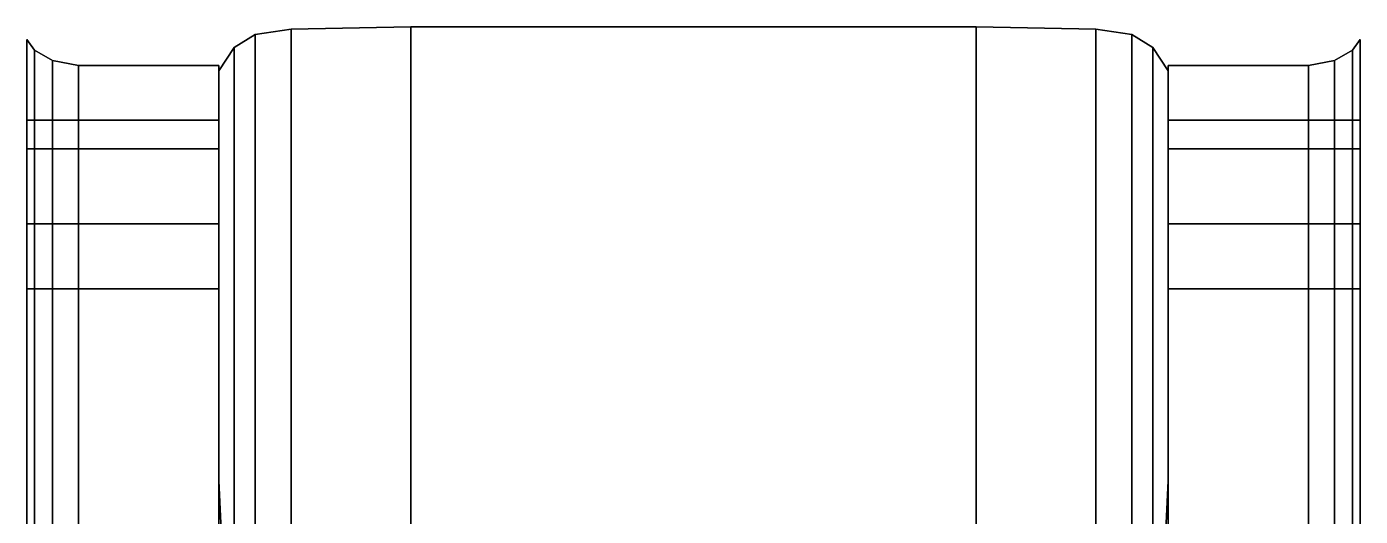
# Model space of a CAD drawing. Extents: x -2.6 to 2.6, y -14.1 to 12.1.
# Drawn here: x -2.57 to 2.57, y 10.25 to 12.14 of the extents above; entities that cross this region are included whole.
import ezdxf

# ---------------------------------------------------------------- set-up
doc = ezdxf.new("R2010")
doc.units = 0
doc.layers.add('HULL-OPEN', color=7, linetype='CONTINUOUS')

msp = doc.modelspace()

# ---------------------------------------------------------------- linework, layer by layer
at = {"layer": 'HULL-OPEN'}
for points in [[(-1.55, 12.13, 0.9200000000000141), (-1.090000000000006, 12.14, 0.9000000000000039), (-1.090000000000006, 10.20000000000001, 0.9000000000000039), (-1.55, 10.20000000000001, 0.9200000000000141)], [(-1.55, 10.20000000000001, 0.9200000000000141), (-1.090000000000006, 10.20000000000001, 0.9000000000000039), (-1.090000000000006, 12.14, 0.9000000000000039), (-1.55, 12.13, 0.9200000000000141)], [(-1.090000000000006, 12.14, 0.9000000000000039), (1.090000000000006, 12.14, 0.9000000000000039), (1.090000000000006, 10.20000000000001, 0.9000000000000039), (-1.090000000000006, 10.20000000000001, 0.9000000000000039)], [(1.090000000000006, 12.14, 0.9000000000000039), (-1.090000000000006, 12.14, 0.9000000000000039), (-1.090000000000006, 10.20000000000001, 0.9000000000000039), (1.090000000000006, 10.20000000000001, 0.9000000000000039)], [(1.55, 10.20000000000001, 0.9200000000000141), (1.090000000000006, 10.20000000000001, 0.9000000000000039), (1.090000000000006, 12.14, 0.9000000000000039), (1.55, 12.13, 0.9200000000000141)], [(1.55, 12.13, 0.9200000000000141), (1.090000000000006, 12.14, 0.9000000000000039), (1.090000000000006, 10.20000000000001, 0.9000000000000039), (1.55, 10.20000000000001, 0.9200000000000141)], [(-2.569999999999998, 11.78000000000001, 1.21), (-2.569999999999998, 11.78000000000001, 0.7999999999999972), (-2.569999999999998, 12.09, 0.9399999999999977)], [(-2.569999999999998, 12.09, 0.9399999999999977), (-2.569999999999998, 12.09, 0.9399999999999977), (-2.569999999999998, 11.78000000000001, 0.7999999999999972), (-2.569999999999998, 11.78000000000001, 1.21)], [(-2.539999999999999, 11.78000000000001, 1.289999999999999), (-2.569999999999998, 11.78000000000001, 1.21), (-2.569999999999998, 12.09, 0.9399999999999977), (-2.539999999999999, 12.05, 1.019999999999997)], [(-2.539999999999999, 12.05, 1.019999999999997), (-2.569999999999998, 12.09, 0.9399999999999977), (-2.569999999999998, 11.78000000000001, 1.21), (-2.539999999999999, 11.78000000000001, 1.289999999999999)], [(-1.770000000000006, 12.06, 1.020000000000008), (-1.69, 12.11, 0.9500000000000152), (-1.69, 10.20000000000001, 0.9500000000000152), (-1.770000000000006, 10.20000000000001, 1.020000000000008)], [(-1.770000000000005, 10.20000000000001, 1.020000000000008), (-1.69, 10.20000000000001, 0.9500000000000152), (-1.69, 12.11, 0.9500000000000152), (-1.770000000000005, 12.06, 1.020000000000008)], [(-1.69, 12.11, 0.9500000000000152), (-1.55, 12.13, 0.9200000000000141), (-1.55, 10.20000000000001, 0.9200000000000141), (-1.69, 10.20000000000001, 0.9500000000000152)], [(-1.69, 10.20000000000001, 0.9500000000000152), (-1.55, 10.20000000000001, 0.9200000000000141), (-1.55, 12.13, 0.9200000000000141), (-1.69, 12.11, 0.9500000000000152)], [(1.69, 10.20000000000001, 0.9500000000000152), (1.55, 10.20000000000001, 0.9200000000000141), (1.55, 12.13, 0.9200000000000141), (1.69, 12.11, 0.9500000000000152)], [(1.69, 12.11, 0.9500000000000152), (1.55, 12.13, 0.9200000000000141), (1.55, 10.20000000000001, 0.9200000000000141), (1.69, 10.20000000000001, 0.9500000000000152)], [(1.770000000000005, 10.20000000000001, 1.020000000000008), (1.69, 10.20000000000001, 0.9500000000000152), (1.69, 12.11, 0.9500000000000152), (1.770000000000005, 12.06, 1.020000000000008)], [(1.770000000000006, 12.06, 1.020000000000008), (1.69, 12.11, 0.9500000000000152), (1.69, 10.20000000000001, 0.9500000000000152), (1.770000000000006, 10.20000000000001, 1.020000000000008)], [(2.539999999999999, 11.78000000000001, 1.289999999999999), (2.569999999999998, 11.78000000000001, 1.21), (2.569999999999998, 12.09, 0.9399999999999977), (2.539999999999999, 12.05, 1.019999999999997)], [(2.539999999999999, 12.05, 1.019999999999997), (2.569999999999998, 12.09, 0.9399999999999977), (2.569999999999998, 11.78000000000001, 1.21), (2.539999999999999, 11.78000000000001, 1.289999999999999)], [(2.569999999999998, 11.78000000000001, 1.21), (2.569999999999998, 11.78000000000001, 0.7999999999999972), (2.569999999999998, 12.09, 0.9399999999999977)], [(2.569999999999998, 12.09, 0.9399999999999977), (2.569999999999998, 12.09, 0.9399999999999977), (2.569999999999998, 11.78000000000001, 0.7999999999999972), (2.569999999999998, 11.78000000000001, 1.21)], [(-2.469999999999999, 12.01, 1.099999999999997), (-2.539999999999999, 12.05, 1.019999999999997), (-2.539999999999999, 11.78000000000001, 1.289999999999999), (-2.469999999999999, 11.78000000000001, 1.369999999999997)], [(-2.469999999999999, 11.78000000000001, 1.369999999999997), (-2.539999999999999, 11.78000000000001, 1.289999999999999), (-2.539999999999999, 12.05, 1.019999999999997), (-2.469999999999999, 12.01, 1.099999999999997)], [(-1.830000000000001, 11.97, 1.180000000000005), (-1.770000000000006, 12.06, 1.020000000000008), (-1.770000000000006, 10.20000000000001, 1.020000000000008), (-1.830000000000001, 10.20000000000001, 1.180000000000005)], [(-1.83, 10.20000000000001, 1.180000000000005), (-1.770000000000005, 10.20000000000001, 1.020000000000008), (-1.770000000000005, 12.06, 1.020000000000008), (-1.83, 11.96999999999999, 1.180000000000005)], [(1.83, 10.20000000000001, 1.180000000000005), (1.770000000000005, 10.20000000000001, 1.020000000000008), (1.770000000000005, 12.06, 1.020000000000008), (1.83, 11.97, 1.180000000000005)], [(1.830000000000001, 11.96999999999999, 1.180000000000005), (1.770000000000006, 12.06, 1.020000000000008), (1.770000000000006, 10.20000000000001, 1.020000000000008), (1.830000000000001, 10.20000000000001, 1.180000000000005)], [(2.469999999999999, 11.78000000000001, 1.369999999999997), (2.539999999999999, 11.78000000000001, 1.289999999999999), (2.539999999999999, 12.05, 1.019999999999997), (2.469999999999999, 12.01, 1.099999999999997)], [(2.469999999999999, 12.01, 1.099999999999997), (2.539999999999999, 12.05, 1.019999999999997), (2.539999999999999, 11.78000000000001, 1.289999999999999), (2.469999999999999, 11.78000000000001, 1.369999999999997)], [(-2.369999999999999, 11.78000000000001, 1.410000000000003), (-2.469999999999999, 11.78000000000001, 1.369999999999997), (-2.469999999999999, 12.01, 1.099999999999997), (-2.369999999999999, 11.99, 1.139999999999998)], [(-2.369999999999999, 11.99, 1.139999999999998), (-2.469999999999999, 12.01, 1.099999999999997), (-2.469999999999999, 11.78000000000001, 1.369999999999997), (-2.369999999999999, 11.78000000000001, 1.410000000000003)], [(-1.829999999999997, 11.99, 1.139999999999998), (-2.369999999999999, 11.99, 1.139999999999998), (-2.369999999999999, 11.78000000000001, 1.410000000000003), (-1.829999999999997, 11.78000000000001, 1.410000000000003)], [(-1.829999999999997, 11.78000000000001, 1.410000000000003), (-2.369999999999999, 11.78000000000001, 1.410000000000003), (-2.369999999999999, 11.99, 1.139999999999998), (-1.829999999999997, 11.99, 1.139999999999998)], [(1.829999999999997, 11.78000000000001, 1.410000000000003), (2.369999999999999, 11.78000000000001, 1.410000000000003), (2.369999999999999, 11.99, 1.139999999999998), (1.829999999999997, 11.99, 1.139999999999998)], [(1.829999999999997, 11.99, 1.139999999999998), (2.369999999999999, 11.99, 1.139999999999998), (2.369999999999999, 11.78000000000001, 1.410000000000003), (1.829999999999997, 11.78000000000001, 1.410000000000003)], [(2.369999999999999, 11.99, 1.139999999999998), (2.469999999999999, 12.01, 1.099999999999997), (2.469999999999999, 11.78000000000001, 1.369999999999997), (2.369999999999999, 11.78000000000001, 1.410000000000003)], [(2.369999999999999, 11.78000000000001, 1.410000000000003), (2.469999999999999, 11.78000000000001, 1.369999999999997), (2.469999999999999, 12.01, 1.099999999999997), (2.369999999999999, 11.99, 1.139999999999998)], [(-1.830000000000001, 11.66, 1.640000000000013), (-1.830000000000001, 11.97, 1.180000000000005), (-1.830000000000001, 10.20000000000001, 1.180000000000005), (-1.830000000000001, 10.20000000000001, 1.640000000000013)], [(-1.83, 10.20000000000001, 1.640000000000013), (-1.83, 10.20000000000001, 1.180000000000005), (-1.83, 11.96999999999999, 1.180000000000005), (-1.83, 11.66, 1.640000000000013)], [(1.83, 10.20000000000001, 1.640000000000013), (1.83, 10.20000000000001, 1.180000000000005), (1.83, 11.97, 1.180000000000005), (1.83, 11.66, 1.640000000000013)], [(1.830000000000001, 11.66, 1.640000000000013), (1.830000000000001, 11.96999999999999, 1.180000000000005), (1.830000000000001, 10.20000000000001, 1.180000000000005), (1.830000000000001, 10.20000000000001, 1.640000000000013)], [(-2.539999999999999, 11.78000000000001, 1.289999999999997), (-2.569999999999998, 11.78000000000001, 1.209999999999997), (-2.569999999999998, 11.67000000000001, 1.32), (-2.539999999999999, 11.67000000000001, 1.399999999999998)], [(-2.539999999999999, 11.67000000000001, 1.399999999999998), (-2.569999999999998, 11.67000000000001, 1.32), (-2.569999999999998, 11.78000000000001, 1.209999999999997), (-2.539999999999999, 11.78000000000001, 1.289999999999997)], [(-2.569999999999998, 11.78000000000001, 1.209999999999997), (-2.569999999999998, 11.78000000000001, 0.7999999999999972), (-2.569999999999998, 11.67000000000001, 0.7699999999999978), (-2.569999999999998, 11.67000000000001, 1.32)], [(-2.569999999999998, 11.67000000000001, 1.32), (-2.569999999999998, 11.67000000000001, 0.7699999999999978), (-2.569999999999998, 11.78000000000001, 0.7999999999999972), (-2.569999999999998, 11.78000000000001, 1.209999999999997)], [(-2.469999999999999, 11.67000000000001, 1.479999999999996), (-2.539999999999999, 11.67000000000001, 1.399999999999998), (-2.539999999999999, 11.78000000000001, 1.289999999999997), (-2.469999999999999, 11.78000000000001, 1.369999999999997)], [(-2.469999999999999, 11.78000000000001, 1.369999999999997), (-2.539999999999999, 11.78000000000001, 1.289999999999997), (-2.539999999999999, 11.67000000000001, 1.399999999999998), (-2.469999999999999, 11.67000000000001, 1.479999999999996)], [(-2.369999999999999, 11.78000000000001, 1.409999999999998), (-2.469999999999999, 11.78000000000001, 1.369999999999997), (-2.469999999999999, 11.67000000000001, 1.479999999999996), (-2.369999999999999, 11.67000000000001, 1.520000000000003)], [(-2.369999999999999, 11.67000000000001, 1.520000000000003), (-2.469999999999999, 11.67000000000001, 1.479999999999996), (-2.469999999999999, 11.78000000000001, 1.369999999999997), (-2.369999999999999, 11.78000000000001, 1.409999999999998)], [(-1.829999999999997, 11.78000000000001, 1.409999999999998), (-2.369999999999999, 11.78000000000001, 1.409999999999998), (-2.369999999999999, 11.67000000000001, 1.520000000000003), (-1.829999999999997, 11.67000000000001, 1.520000000000003)], [(-1.829999999999997, 11.67000000000001, 1.520000000000003), (-2.369999999999999, 11.67000000000001, 1.520000000000003), (-2.369999999999999, 11.78000000000001, 1.409999999999998), (-1.829999999999997, 11.78000000000001, 1.409999999999998)], [(1.829999999999997, 11.67000000000001, 1.520000000000003), (2.369999999999999, 11.67000000000001, 1.520000000000003), (2.369999999999999, 11.78000000000001, 1.409999999999998), (1.829999999999997, 11.78000000000001, 1.409999999999998)], [(1.829999999999997, 11.78000000000001, 1.409999999999998), (2.369999999999999, 11.78000000000001, 1.409999999999998), (2.369999999999999, 11.67000000000001, 1.520000000000003), (1.829999999999997, 11.67000000000001, 1.520000000000003)], [(2.369999999999999, 11.78000000000001, 1.409999999999998), (2.469999999999999, 11.78000000000001, 1.369999999999997), (2.469999999999999, 11.67000000000001, 1.479999999999996), (2.369999999999999, 11.67000000000001, 1.520000000000003)], [(2.369999999999999, 11.67000000000001, 1.520000000000003), (2.469999999999999, 11.67000000000001, 1.479999999999996), (2.469999999999999, 11.78000000000001, 1.369999999999997), (2.369999999999999, 11.78000000000001, 1.409999999999998)], [(2.469999999999999, 11.67000000000001, 1.479999999999996), (2.539999999999999, 11.67000000000001, 1.399999999999998), (2.539999999999999, 11.78000000000001, 1.289999999999997), (2.469999999999999, 11.78000000000001, 1.369999999999997)], [(2.469999999999999, 11.78000000000001, 1.369999999999997), (2.539999999999999, 11.78000000000001, 1.289999999999997), (2.539999999999999, 11.67000000000001, 1.399999999999998), (2.469999999999999, 11.67000000000001, 1.479999999999996)], [(2.539999999999999, 11.67000000000001, 1.399999999999998), (2.569999999999998, 11.67000000000001, 1.32), (2.569999999999998, 11.78000000000001, 1.209999999999997), (2.539999999999999, 11.78000000000001, 1.289999999999997)], [(2.539999999999999, 11.78000000000001, 1.289999999999997), (2.569999999999998, 11.78000000000001, 1.209999999999997), (2.569999999999998, 11.67000000000001, 1.32), (2.539999999999999, 11.67000000000001, 1.399999999999998)], [(2.569999999999998, 11.67000000000001, 1.32), (2.569999999999998, 11.67000000000001, 0.7699999999999978), (2.569999999999998, 11.78000000000001, 0.7999999999999972), (2.569999999999998, 11.78000000000001, 1.209999999999997)], [(2.569999999999998, 11.78000000000001, 1.209999999999997), (2.569999999999998, 11.78000000000001, 0.7999999999999972), (2.569999999999998, 11.67000000000001, 0.7699999999999978), (2.569999999999998, 11.67000000000001, 1.32)], [(-2.539999999999999, 11.38, 1.539999999999999), (-2.569999999999998, 11.38, 1.46), (-2.569999999999998, 11.67000000000001, 1.319999999999998), (-2.539999999999999, 11.67000000000001, 1.399999999999998)], [(-2.539999999999999, 11.67000000000001, 1.399999999999998), (-2.569999999999998, 11.67000000000001, 1.319999999999998), (-2.569999999999998, 11.38, 1.46), (-2.539999999999999, 11.38, 1.539999999999999)], [(-2.569999999999998, 11.38, 1.46), (-2.569999999999998, 11.38, 0.6999999999999976), (-2.569999999999998, 11.67000000000001, 0.7699999999999978), (-2.569999999999998, 11.67000000000001, 1.319999999999998)], [(-2.569999999999998, 11.67000000000001, 1.319999999999998), (-2.569999999999998, 11.67000000000001, 0.7699999999999978), (-2.569999999999998, 11.38, 0.6999999999999976), (-2.569999999999998, 11.38, 1.46)], [(-2.569999999999998, 11.29952614379085, 0.6774673202614352), (-2.569999999999998, 11.67000000000001, 0.5599999999999988), (-2.569999999999998, 11.65, 0.4499999999999976), (-2.569999999999998, 11.13, 0.6299999999999973)], [(-2.569999999999998, 11.13, 0.6299999999999973), (-2.569999999999998, 11.65, 0.4499999999999976), (-2.569999999999998, 11.67000000000001, 0.5599999999999988), (-2.569999999999998, 11.29952614379085, 0.6774673202614352)], [(-2.469999999999999, 11.38, 1.619999999999997), (-2.539999999999999, 11.38, 1.539999999999999), (-2.539999999999999, 11.67000000000001, 1.399999999999998), (-2.469999999999999, 11.67000000000001, 1.479999999999998)], [(-2.469999999999999, 11.67000000000001, 1.479999999999998), (-2.539999999999999, 11.67000000000001, 1.399999999999998), (-2.539999999999999, 11.38, 1.539999999999999), (-2.469999999999999, 11.38, 1.619999999999997)], [(-2.369999999999999, 11.67000000000001, 1.519999999999997), (-2.469999999999999, 11.67000000000001, 1.479999999999998), (-2.469999999999999, 11.38, 1.619999999999997), (-2.369999999999999, 11.38, 1.660000000000003)], [(-2.369999999999999, 11.38, 1.660000000000003), (-2.469999999999999, 11.38, 1.619999999999997), (-2.469999999999999, 11.67000000000001, 1.479999999999998), (-2.369999999999999, 11.67000000000001, 1.519999999999997)], [(-1.829999999999997, 11.38, 1.660000000000003), (-2.369999999999999, 11.38, 1.660000000000003), (-2.369999999999999, 11.67000000000001, 1.519999999999997), (-1.829999999999997, 11.67000000000001, 1.519999999999997)], [(-1.829999999999997, 11.67000000000001, 1.519999999999997), (-2.369999999999999, 11.67000000000001, 1.519999999999997), (-2.369999999999999, 11.38, 1.660000000000003), (-1.829999999999997, 11.38, 1.660000000000003)], [(1.829999999999997, 11.38, 1.660000000000003), (2.369999999999999, 11.38, 1.660000000000003), (2.369999999999999, 11.67000000000001, 1.519999999999997), (1.829999999999997, 11.67000000000001, 1.519999999999997)], [(1.829999999999997, 11.67000000000001, 1.519999999999997), (2.369999999999999, 11.67000000000001, 1.519999999999997), (2.369999999999999, 11.38, 1.660000000000003), (1.829999999999997, 11.38, 1.660000000000003)], [(2.369999999999999, 11.67000000000001, 1.519999999999997), (2.469999999999999, 11.67000000000001, 1.479999999999998), (2.469999999999999, 11.38, 1.619999999999997), (2.369999999999999, 11.38, 1.660000000000003)], [(2.369999999999999, 11.38, 1.660000000000003), (2.469999999999999, 11.38, 1.619999999999997), (2.469999999999999, 11.67000000000001, 1.479999999999998), (2.369999999999999, 11.67000000000001, 1.519999999999997)], [(2.469999999999999, 11.38, 1.619999999999997), (2.539999999999999, 11.38, 1.539999999999999), (2.539999999999999, 11.67000000000001, 1.399999999999998), (2.469999999999999, 11.67000000000001, 1.479999999999998)], [(2.469999999999999, 11.67000000000001, 1.479999999999998), (2.539999999999999, 11.67000000000001, 1.399999999999998), (2.539999999999999, 11.38, 1.539999999999999), (2.469999999999999, 11.38, 1.619999999999997)], [(2.539999999999999, 11.67000000000001, 1.399999999999998), (2.569999999999998, 11.67000000000001, 1.319999999999998), (2.569999999999998, 11.38, 1.46), (2.539999999999999, 11.38, 1.539999999999999)], [(2.539999999999999, 11.38, 1.539999999999999), (2.569999999999998, 11.38, 1.46), (2.569999999999998, 11.67000000000001, 1.319999999999998), (2.539999999999999, 11.67000000000001, 1.399999999999998)], [(2.569999999999998, 11.13, 0.6299999999999973), (2.569999999999998, 11.65, 0.4499999999999976), (2.569999999999998, 11.67000000000001, 0.5599999999999988), (2.569999999999998, 11.29952614379085, 0.6774673202614352)], [(2.569999999999998, 11.29952614379085, 0.6774673202614352), (2.569999999999998, 11.67000000000001, 0.5599999999999988), (2.569999999999998, 11.65, 0.4499999999999976), (2.569999999999998, 11.13, 0.6299999999999973)], [(2.569999999999998, 11.38, 1.46), (2.569999999999998, 11.38, 0.6999999999999976), (2.569999999999998, 11.67000000000001, 0.7699999999999978), (2.569999999999998, 11.67000000000001, 1.319999999999998)], [(2.569999999999998, 11.67000000000001, 1.319999999999998), (2.569999999999998, 11.67000000000001, 0.7699999999999978), (2.569999999999998, 11.38, 0.6999999999999976), (2.569999999999998, 11.38, 1.46)], [(-1.830000000000001, 11.37, 2.100000000000006), (-1.830000000000001, 11.66, 1.640000000000013), (-1.830000000000001, 10.20000000000001, 1.693395061728393), (-1.830000000000001, 10.20000000000001, 2.100000000000006)], [(-1.83, 10.20000000000001, 2.100000000000006), (-1.83, 10.20000000000001, 1.640000000000013), (-1.83, 11.66, 1.640000000000013), (-1.83, 11.37, 2.100000000000006)], [(1.83, 10.20000000000001, 2.100000000000006), (1.83, 10.20000000000001, 1.640000000000013), (1.83, 11.66, 1.640000000000013), (1.83, 11.37, 2.100000000000006)], [(1.830000000000001, 11.37, 2.100000000000006), (1.830000000000001, 11.66, 1.640000000000013), (1.830000000000001, 10.20000000000001, 1.693395061728393), (1.830000000000001, 10.20000000000001, 2.100000000000006)], [(-2.539999999999999, 11.38, 1.539999999999997), (-2.569999999999998, 11.38, 1.459999999999997), (-2.569999999999998, 11.13, 1.48), (-2.539999999999999, 11.13, 1.559999999999998)], [(-2.539999999999999, 11.13, 1.559999999999998), (-2.569999999999998, 11.13, 1.48), (-2.569999999999998, 11.38, 1.459999999999997), (-2.539999999999999, 11.38, 1.539999999999997)], [(-2.569999999999998, 11.13, 1.48), (-2.569999999999998, 11.13, 0.6299999999999973), (-2.569999999999998, 11.38, 0.6999999999999976), (-2.569999999999998, 11.38, 1.46)], [(-2.569999999999998, 11.38, 1.46), (-2.569999999999998, 11.38, 0.6999999999999976), (-2.569999999999998, 11.13, 0.6299999999999973), (-2.569999999999998, 11.13, 1.48)], [(-2.469999999999999, 11.13, 1.639999999999997), (-2.539999999999999, 11.13, 1.559999999999998), (-2.539999999999999, 11.38, 1.539999999999997), (-2.469999999999999, 11.38, 1.619999999999997)], [(-2.469999999999999, 11.38, 1.619999999999997), (-2.539999999999999, 11.38, 1.539999999999997), (-2.539999999999999, 11.13, 1.559999999999998), (-2.469999999999999, 11.13, 1.639999999999997)], [(-2.369999999999999, 11.38, 1.659999999999998), (-2.469999999999999, 11.38, 1.619999999999997), (-2.469999999999999, 11.13, 1.639999999999997), (-2.369999999999999, 11.13, 1.680000000000003)], [(-2.369999999999999, 11.13, 1.680000000000003), (-2.469999999999999, 11.13, 1.639999999999997), (-2.469999999999999, 11.38, 1.619999999999997), (-2.369999999999999, 11.38, 1.659999999999998)], [(-1.829999999999997, 11.13, 1.680000000000003), (-2.369999999999999, 11.13, 1.680000000000003), (-2.369999999999999, 11.38, 1.659999999999998), (-1.829999999999997, 11.38, 1.659999999999998)], [(-1.829999999999997, 11.38, 1.659999999999998), (-2.369999999999999, 11.38, 1.659999999999998), (-2.369999999999999, 11.13, 1.680000000000003), (-1.829999999999997, 11.13, 1.680000000000003)], [(-1.830000000000001, 10.39, 3.58000000000001), (-1.830000000000001, 11.37, 2.100000000000006), (-1.830000000000001, 10.20000000000001, 2.100000000000006), (-1.830000000000001, 10.20000000000001, 3.58000000000001)], [(-1.83, 10.20000000000001, 3.58000000000001), (-1.83, 10.20000000000001, 2.100000000000006), (-1.83, 11.37, 2.100000000000006), (-1.83, 10.39, 3.58000000000001)], [(1.829999999999997, 11.38, 1.659999999999998), (2.369999999999999, 11.38, 1.659999999999998), (2.369999999999999, 11.13, 1.680000000000003), (1.829999999999997, 11.13, 1.680000000000003)], [(1.829999999999997, 11.13, 1.680000000000003), (2.369999999999999, 11.13, 1.680000000000003), (2.369999999999999, 11.38, 1.659999999999998), (1.829999999999997, 11.38, 1.659999999999998)], [(1.83, 10.20000000000001, 3.58000000000001), (1.83, 10.20000000000001, 2.100000000000006), (1.83, 11.37, 2.100000000000006), (1.83, 10.39, 3.58000000000001)], [(1.830000000000001, 10.39, 3.58000000000001), (1.830000000000001, 11.37, 2.100000000000006), (1.830000000000001, 10.20000000000001, 2.100000000000006), (1.830000000000001, 10.20000000000001, 3.58000000000001)], [(2.369999999999999, 11.13, 1.680000000000003), (2.469999999999999, 11.13, 1.639999999999997), (2.469999999999999, 11.38, 1.619999999999997), (2.369999999999999, 11.38, 1.659999999999998)], [(2.369999999999999, 11.38, 1.659999999999998), (2.469999999999999, 11.38, 1.619999999999997), (2.469999999999999, 11.13, 1.639999999999997), (2.369999999999999, 11.13, 1.680000000000003)], [(2.469999999999999, 11.38, 1.619999999999997), (2.539999999999999, 11.38, 1.539999999999997), (2.539999999999999, 11.13, 1.559999999999998), (2.469999999999999, 11.13, 1.639999999999997)], [(2.469999999999999, 11.13, 1.639999999999997), (2.539999999999999, 11.13, 1.559999999999998), (2.539999999999999, 11.38, 1.539999999999997), (2.469999999999999, 11.38, 1.619999999999997)], [(2.539999999999999, 11.13, 1.559999999999998), (2.569999999999998, 11.13, 1.48), (2.569999999999998, 11.38, 1.459999999999997), (2.539999999999999, 11.38, 1.539999999999997)], [(2.539999999999999, 11.38, 1.539999999999997), (2.569999999999998, 11.38, 1.459999999999997), (2.569999999999998, 11.13, 1.48), (2.539999999999999, 11.13, 1.559999999999998)], [(2.569999999999998, 11.13, 1.48), (2.569999999999998, 11.13, 0.6299999999999973), (2.569999999999998, 11.38, 0.6999999999999976), (2.569999999999998, 11.38, 1.46)], [(2.569999999999998, 11.38, 1.46), (2.569999999999998, 11.38, 0.6999999999999976), (2.569999999999998, 11.13, 0.6299999999999973), (2.569999999999998, 11.13, 1.48)], [(-2.569999999999998, 6.270000000000008, 1.55), (-2.569999999999998, 6.270000000000008, 0.3999999999999986), (-2.569999999999998, 11.13, 0.6299999999999973), (-2.569999999999998, 11.13, 1.479999999999998)], [(-2.569999999999998, 11.13, 1.479999999999998), (-2.569999999999998, 11.13, 0.6299999999999973), (-2.569999999999998, 6.270000000000008, 0.3999999999999986), (-2.569999999999998, 6.270000000000008, 1.55)], [(-2.539999999999999, 6.270000000000008, 1.629999999999999), (-2.569999999999998, 6.270000000000008, 1.55), (-2.569999999999998, 11.13, 1.479999999999998), (-2.539999999999999, 11.13, 1.559999999999998)], [(-2.539999999999999, 11.13, 1.559999999999998), (-2.569999999999998, 11.13, 1.479999999999998), (-2.569999999999998, 6.270000000000008, 1.55), (-2.539999999999999, 6.270000000000008, 1.629999999999999)], [(-2.469999999999999, 11.13, 1.639999999999998), (-2.539999999999999, 11.13, 1.559999999999998), (-2.539999999999999, 6.270000000000008, 1.629999999999999), (-2.469999999999999, 6.270000000000008, 1.709999999999997)], [(-2.469999999999999, 6.270000000000008, 1.709999999999997), (-2.539999999999999, 6.270000000000008, 1.629999999999999), (-2.539999999999999, 11.13, 1.559999999999998), (-2.469999999999999, 11.13, 1.639999999999998)], [(-2.369999999999999, 6.270000000000008, 1.750000000000003), (-2.469999999999999, 6.270000000000008, 1.709999999999997), (-2.469999999999999, 11.13, 1.639999999999998), (-2.369999999999999, 11.13, 1.679999999999997)], [(-2.369999999999999, 11.13, 1.679999999999997), (-2.469999999999999, 11.13, 1.639999999999998), (-2.469999999999999, 6.270000000000008, 1.709999999999997), (-2.369999999999999, 6.270000000000008, 1.750000000000003)], [(-1.829999999999997, 11.13, 1.679999999999997), (-2.369999999999999, 11.13, 1.679999999999997), (-2.369999999999999, 6.270000000000008, 1.750000000000003), (-1.829999999999997, 6.270000000000008, 1.750000000000003)], [(-1.829999999999997, 6.270000000000008, 1.750000000000003), (-2.369999999999999, 6.270000000000008, 1.750000000000003), (-2.369999999999999, 11.13, 1.679999999999997), (-1.829999999999997, 11.13, 1.679999999999997)], [(1.829999999999997, 11.13, 1.679999999999997), (2.369999999999999, 11.13, 1.679999999999997), (2.369999999999999, 6.270000000000008, 1.750000000000003), (1.829999999999997, 6.270000000000008, 1.750000000000003)], [(1.829999999999997, 6.270000000000008, 1.750000000000003), (2.369999999999999, 6.270000000000008, 1.750000000000003), (2.369999999999999, 11.13, 1.679999999999997), (1.829999999999997, 11.13, 1.679999999999997)], [(2.369999999999999, 11.13, 1.679999999999997), (2.469999999999999, 11.13, 1.639999999999998), (2.469999999999999, 6.270000000000008, 1.709999999999997), (2.369999999999999, 6.270000000000008, 1.750000000000003)], [(2.369999999999999, 6.270000000000008, 1.750000000000003), (2.469999999999999, 6.270000000000008, 1.709999999999997), (2.469999999999999, 11.13, 1.639999999999998), (2.369999999999999, 11.13, 1.679999999999997)], [(2.469999999999999, 6.270000000000008, 1.709999999999997), (2.539999999999999, 6.270000000000008, 1.629999999999999), (2.539999999999999, 11.13, 1.559999999999998), (2.469999999999999, 11.13, 1.639999999999998)], [(2.469999999999999, 11.13, 1.639999999999998), (2.539999999999999, 11.13, 1.559999999999998), (2.539999999999999, 6.270000000000008, 1.629999999999999), (2.469999999999999, 6.270000000000008, 1.709999999999997)], [(2.539999999999999, 6.270000000000008, 1.629999999999999), (2.569999999999998, 6.270000000000008, 1.55), (2.569999999999998, 11.13, 1.479999999999998), (2.539999999999999, 11.13, 1.559999999999998)], [(2.539999999999999, 11.13, 1.559999999999998), (2.569999999999998, 11.13, 1.479999999999998), (2.569999999999998, 6.270000000000008, 1.55), (2.539999999999999, 6.270000000000008, 1.629999999999999)], [(2.569999999999998, 6.270000000000008, 1.55), (2.569999999999998, 6.270000000000008, 0.3999999999999986), (2.569999999999998, 11.13, 0.6299999999999973), (2.569999999999998, 11.13, 1.479999999999998)], [(2.569999999999998, 11.13, 1.479999999999998), (2.569999999999998, 11.13, 0.6299999999999973), (2.569999999999998, 6.270000000000008, 0.3999999999999986), (2.569999999999998, 6.270000000000008, 1.55)], [(-1.830000000000001, 10.39, 3.58000000000001), (-1.830000000000001, 10.39, 3.58000000000001), (-1.830000000000001, 10.20000000000001, 3.58000000000001), (-1.820000000000003, 10.20000000000001, 3.850000000000006)], [(-1.820000000000002, 10.20000000000001, 3.850000000000006), (-1.83, 10.20000000000001, 3.58000000000001), (-1.83, 10.39, 3.58000000000001), (-1.820000000000002, 10.20000000000001, 3.850000000000006)], [(1.820000000000002, 10.20000000000001, 3.850000000000006), (1.83, 10.20000000000001, 3.58000000000001), (1.83, 10.39, 3.58000000000001), (1.820000000000002, 10.20000000000001, 3.850000000000006)], [(1.830000000000001, 10.39, 3.58000000000001), (1.830000000000001, 10.39, 3.58000000000001), (1.830000000000001, 10.20000000000001, 3.58000000000001), (1.820000000000003, 10.20000000000001, 3.850000000000006)]]:
    msp.add_3dface(points, dxfattribs=at)

doc.saveas('drawing.dxf')
